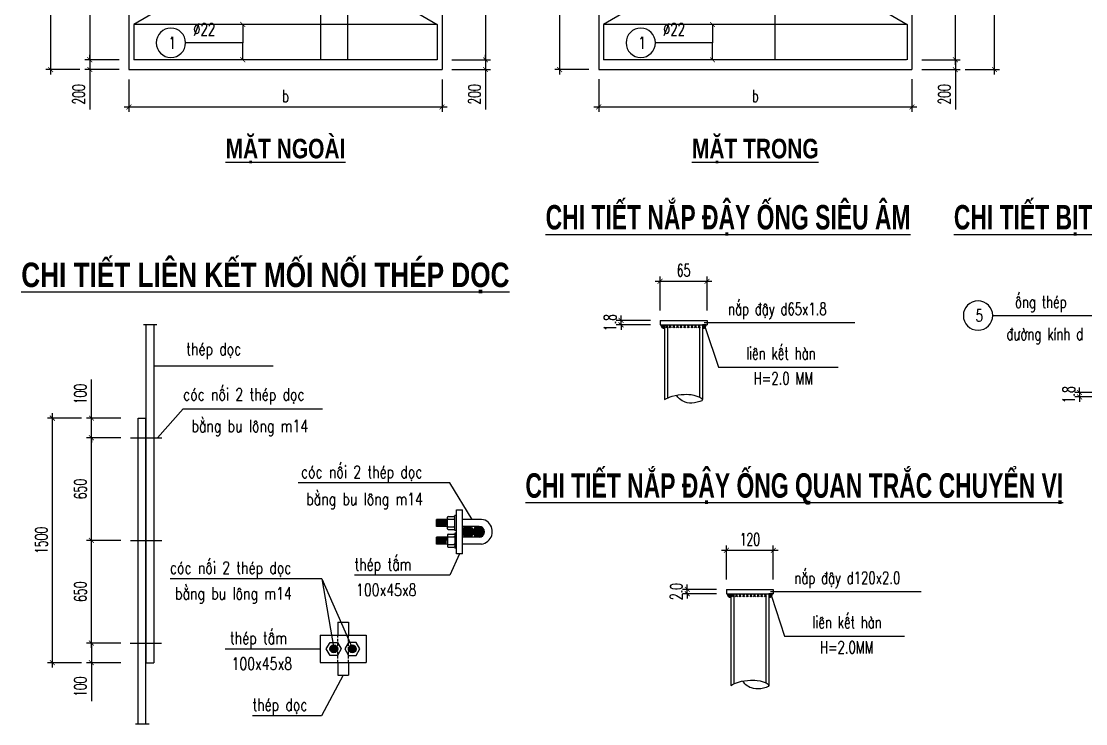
# Model space of a CAD drawing. Header units: millimetres. Extents: x -143570 to 58447, y -1448440 to -1202244.
# Drawn here: x -110771 to -89001, y -1438185 to -1423822 of the extents above; entities that cross this region are included whole.
import ezdxf
from ezdxf.enums import TextEntityAlignment as Align

# ---------------------------------------------------------------- set-up
doc = ezdxf.new("R2010")
doc.units = ezdxf.units.MM
doc.header["$LTSCALE"] = 30
doc.header["$PDMODE"] = 3
doc.linetypes.add('DASHED', pattern=[19.05, 12.7, -6.35])
doc.layers.get('0').update_dxf_attribs({"lineweight": 9})
doc.layers.get('Defpoints').update_dxf_attribs({"lineweight": 9})
for name, color, linetype in [('ccu11-Cotthep', 9, 'Continuous'), ('ccu11-Dim', 8, 'Continuous'), ('ccu11-Hatch', 8, 'Continuous'), ('ccu11-Manh', 8, 'Continuous'), ('ccu11-Text', 31, 'Continuous'), ('ccu11-Thay', 7, 'Continuous'), ('ccu11-Thep', 4, 'Continuous'), ('ccu11-Thepdai', 6, 'Continuous')]:
    doc.layers.add(name, color=color, linetype=linetype)
doc.layers.add('ccu11-Khuat', color=9, linetype='DASHED', lineweight=30)
doc.styles.add('ccu11-dim', font='vnsimli.shx', dxfattribs={"width": 0.65, "bigfont": 'bigfont.shx'})
doc.styles.add('ccu11-VnAvH-B', font='')
doc.styles.add('ccu11-vnsimli', font='vnsimli.shx', dxfattribs={"width": 0.8, "bigfont": 'vns.shx'})
doc.styles.add('ccu11-vnsimple', font='vnsimple.shx', dxfattribs={"bigfont": 'bigfont.shx'})
doc.styles.add('ccu11_simli', font='vnsimli.shx', dxfattribs={"width": 0.8})
doc.styles.get('ccu11-VnAvH-B').set_extended_font_data('.VnAvantH', bold=True)
doc.dimstyles.new('ccu11-100', dxfattribs={"dimscale": 100, "dimtxt": 2.5, "dimasz": 1, "dimexe": 1, "dimexo": 2, "dimgap": 1, "dimtad": 1, "dimdec": 0, "dimdsep": 46, "dimtxsty": 'ccu11-dim', "dimblk": 'ARCHTICK', "dimcen": -1, "dimdle": 1, "dimclrd": 256, "dimclre": 256, "dimclrt": 3, "dimadec": 0, "dimazin": 2, "dimtfac": 0.1, "dimtdec": 0, "dimtmove": 0, "dimatfit": 1, "dimldrblk": 'ARCHTICK', "dimfxl": 1, "dimtvp": 0.833333, "dimtolj": 1, "dimtzin": 12, "dimarcsym": 0})
doc.dimstyles.new('ccu11-100x16', dxfattribs={"dimscale": 100, "dimtxt": 2.5, "dimasz": 1, "dimexe": 1, "dimexo": 2, "dimgap": 1, "dimtad": 1, "dimdec": 0, "dimlfac": 0.0625, "dimdsep": 46, "dimtxsty": 'ccu11-dim', "dimblk": 'ARCHTICK', "dimcen": -1, "dimdle": 1, "dimclrd": 256, "dimclre": 256, "dimclrt": 31, "dimadec": 0, "dimazin": 2, "dimtfac": 0.1, "dimtdec": 0, "dimtmove": 0, "dimatfit": 1, "dimldrblk": 'ARCHTICK', "dimfxl": 1, "dimtvp": 0.833333, "dimtolj": 1, "dimtzin": 12, "dimarcsym": 0})
doc.dimstyles.new('ccu11-100x4', dxfattribs={"dimscale": 100, "dimtxt": 2.5, "dimasz": 1, "dimexe": 1, "dimexo": 2, "dimgap": 1, "dimtad": 1, "dimdec": 0, "dimlfac": 0.25, "dimdsep": 46, "dimtxsty": 'ccu11-dim', "dimblk": 'ARCHTICK', "dimcen": -1, "dimdle": 1, "dimclrd": 256, "dimclre": 256, "dimclrt": 3, "dimadec": 0, "dimazin": 2, "dimtfac": 0.1, "dimtdec": 0, "dimtmove": 0, "dimatfit": 1, "dimldrblk": 'ARCHTICK', "dimfxl": 1, "dimtvp": 0.833333, "dimtolj": 1, "dimtzin": 12, "dimarcsym": 0})

# ---------------------------------------------------------------- blocks, each defined once
blk = doc.blocks.new('_ARCHTICK')
at = {"color": 0, "linetype": 'ByBlock', "const_width": 0.15}
blk.add_lwpolyline([(-0.5, -0.5), (0.5, 0.5)], dxfattribs=at)
blk = doc.blocks.new('*D380')
at = {"layer": 'ccu11-Dim', "lineweight": -2, "ltscale": 3000, "transparency": 16777216}
for p, q in [((-108570, -1425009), (-108570, -1425675)), ((-102164, -1425009), (-102164, -1425675)), ((-102064, -1425575), (-108670, -1425575))]:
    blk.add_line(p, q, dxfattribs=at)
at = {"layer": 'Defpoints', "color": 0, "ltscale": 3000, "transparency": 16777216}
for p in [(-108570, -1424809), (-102164, -1424809), (-108570, -1425575)]:
    blk.add_point(p, dxfattribs=at)
at = {"layer": 'ccu11-Dim', "lineweight": -2, "ltscale": 3000, "transparency": 16777216, "xscale": 100, "yscale": 100, "zscale": 100, "rotation": 180}
blk.add_blockref('_ARCHTICK', (-108570, -1425575), dxfattribs=at)
at = {"layer": 'ccu11-Dim', "lineweight": -2, "ltscale": 3000, "transparency": 16777216, "xscale": 100, "yscale": 100, "zscale": 100}
blk.add_blockref('_ARCHTICK', (-102164, -1425575), dxfattribs=at)
at = {"layer": 'ccu11-Dim', "color": 3, "ltscale": 3000, "transparency": 16777216, "insert": (-105367, -1425350), "char_height": 250, "attachment_point": 5, "style": 'ccu11-dim'}
blk.add_mtext('\\A1;b', dxfattribs=at)
blk = doc.blocks.new('*D381')
at = {"layer": 'ccu11-Dim', "lineweight": -2, "ltscale": 3000, "transparency": 16777216}
for p, q in [((-98961, -1425005), (-98961, -1425673)), ((-92555, -1425007), (-92555, -1425673)), ((-99061, -1425573), (-92455, -1425573))]:
    blk.add_line(p, q, dxfattribs=at)
at = {"layer": 'Defpoints', "color": 0, "ltscale": 3000, "transparency": 16777216}
for p in [(-98961, -1424805), (-92555, -1424807), (-92555, -1425573)]:
    blk.add_point(p, dxfattribs=at)
at = {"layer": 'ccu11-Dim', "lineweight": -2, "ltscale": 3000, "transparency": 16777216, "xscale": 100, "yscale": 100, "zscale": 100, "rotation": 180}
blk.add_blockref('_ARCHTICK', (-98961, -1425573), dxfattribs=at)
at = {"layer": 'ccu11-Dim', "lineweight": -2, "ltscale": 3000, "transparency": 16777216, "xscale": 100, "yscale": 100, "zscale": 100}
blk.add_blockref('_ARCHTICK', (-92555, -1425573), dxfattribs=at)
at = {"layer": 'ccu11-Dim', "color": 3, "ltscale": 3000, "transparency": 16777216, "insert": (-95758, -1425348), "char_height": 250, "attachment_point": 5, "style": 'ccu11-dim'}
blk.add_mtext('\\A1;b', dxfattribs=at)
blk = doc.blocks.new('*D382')
at = {"layer": 'ccu11-Dim', "lineweight": -2, "ltscale": 3000, "transparency": 16777216}
for p, q in [((-91667, -1424609), (-91667, -1424509)), ((-92355, -1424609), (-91567, -1424609)), ((-92355, -1424809), (-91567, -1424809)), ((-91667, -1424609), (-91667, -1424809)), ((-91667, -1424809), (-91667, -1425626))]:
    blk.add_line(p, q, dxfattribs=at)
at = {"layer": 'Defpoints', "color": 0, "ltscale": 3000, "transparency": 16777216}
for p in [(-92555, -1424609), (-92555, -1424809), (-91667, -1424809)]:
    blk.add_point(p, dxfattribs=at)
at = {"layer": 'ccu11-Dim', "lineweight": -2, "ltscale": 3000, "transparency": 16777216, "xscale": 100, "yscale": 100, "zscale": 100}
for p, rotation in [((-91667, -1424609), 270), ((-91667, -1424809), 90)]:
    blk.add_blockref('_ARCHTICK', p, dxfattribs=dict(at, rotation=rotation))
at = {"layer": 'ccu11-Dim', "color": 3, "ltscale": 3000, "transparency": 16777216, "insert": (-91892, -1425318), "char_height": 250, "attachment_point": 5, "rotation": 90, "style": 'ccu11-dim'}
blk.add_mtext('\\A1;200', dxfattribs=at)
blk = doc.blocks.new('*D385')
at = {"layer": 'ccu11-Dim', "lineweight": -2, "transparency": 16777216}
for p, q in [((-91467, -1388809), (-90767, -1388809)), ((-90867, -1424908), (-90867, -1388709)), ((-91467, -1424808), (-90767, -1424808))]:
    blk.add_line(p, q, dxfattribs=at)
at = {"layer": 'Defpoints', "color": 0, "transparency": 16777216}
for p in [(-91667, -1388809), (-90867, -1388809), (-91667, -1424808)]:
    blk.add_point(p, dxfattribs=at)
at = {"layer": 'ccu11-Dim', "lineweight": -2, "transparency": 16777216, "xscale": 100, "yscale": 100, "zscale": 100}
for p, rotation in [((-90867, -1388809), 90), ((-90867, -1424808), 270)]:
    blk.add_blockref('_ARCHTICK', p, dxfattribs=dict(at, rotation=rotation))
at = {"layer": 'ccu11-Dim', "color": 3, "transparency": 16777216, "insert": (-91092, -1406809), "char_height": 250, "attachment_point": 5, "rotation": 90, "style": 'ccu11-dim'}
blk.add_mtext('\\A1;36000', dxfattribs=at)
blk = doc.blocks.new('*D334')
at = {"layer": 'ccu11-Dim', "lineweight": -2, "transparency": 16777216}
for p, q in [((-109570, -1388809), (-110270, -1388809)), ((-110170, -1388709), (-110170, -1424909)), ((-109570, -1424809), (-110270, -1424809))]:
    blk.add_line(p, q, dxfattribs=at)
at = {"layer": 'Defpoints', "color": 0, "transparency": 16777216}
for p in [(-109370, -1388809), (-110170, -1424809), (-109370, -1424809)]:
    blk.add_point(p, dxfattribs=at)
at = {"layer": 'ccu11-Dim', "lineweight": -2, "transparency": 16777216, "xscale": 100, "yscale": 100, "zscale": 100}
for p, rotation in [((-110170, -1388809), 90), ((-110170, -1424809), 270)]:
    blk.add_blockref('_ARCHTICK', p, dxfattribs=dict(at, rotation=rotation))
at = {"layer": 'ccu11-Dim', "color": 3, "transparency": 16777216, "insert": (-110395, -1406809), "char_height": 250, "attachment_point": 5, "rotation": 90, "style": 'ccu11-dim'}
blk.add_mtext('\\A1;36000', dxfattribs=at)
blk = doc.blocks.new('*D345')
at = {"layer": 'ccu11-Dim', "lineweight": -2, "transparency": 16777216}
for p, q in [((-109370, -1424608), (-109370, -1424508)), ((-108770, -1424608), (-109470, -1424608)), ((-108770, -1424809), (-109470, -1424809)), ((-109370, -1424608), (-109370, -1424809)), ((-109370, -1424809), (-109370, -1425626))]:
    blk.add_line(p, q, dxfattribs=at)
at = {"layer": 'Defpoints', "color": 0, "transparency": 16777216}
for p in [(-109370, -1424809), (-108570, -1424608), (-108570, -1424809)]:
    blk.add_point(p, dxfattribs=at)
at = {"layer": 'ccu11-Dim', "lineweight": -2, "transparency": 16777216, "xscale": 100, "yscale": 100, "zscale": 100}
for p, rotation in [((-109370, -1424608), 270), ((-109370, -1424809), 90)]:
    blk.add_blockref('_ARCHTICK', p, dxfattribs=dict(at, rotation=rotation))
at = {"layer": 'ccu11-Dim', "color": 3, "transparency": 16777216, "insert": (-109595, -1425318), "char_height": 250, "attachment_point": 5, "rotation": 90, "style": 'ccu11-dim'}
blk.add_mtext('\\A1;200', dxfattribs=at)
blk = doc.blocks.new('SHD')
at = {"layer": 'ccu11-Cotthep'}
blk.add_circle((300, 0), 300, dxfattribs=at)
at = {"layer": 'ccu11-Cotthep', "color": 31, "style": 'ccu11_simli', "width": 0.8}
blk.add_attdef('DK', text='', height=250, dxfattribs=at).set_placement((-101, 65), align=Align.BOTTOM_RIGHT)
blk.add_attdef('KH', text='', height=250, dxfattribs=at).set_placement((300, 0), align=Align.MIDDLE)
blk.add_attdef('KC', text='', height=250, dxfattribs=at).set_placement((-101, -142), align=Align.TOP_RIGHT)
blk = doc.blocks.new('*D347')
at = {"layer": 'ccu11-Dim', "lineweight": -2, "transparency": 16777216}
for p, q in [((-99161, -1418409), (-99861, -1418409)), ((-99761, -1418309), (-99761, -1424909)), ((-99161, -1424809), (-99861, -1424809))]:
    blk.add_line(p, q, dxfattribs=at)
at = {"layer": 'Defpoints', "color": 0, "transparency": 16777216}
for p in [(-98961, -1418409), (-99761, -1424809), (-98961, -1424809)]:
    blk.add_point(p, dxfattribs=at)
at = {"layer": 'ccu11-Dim', "lineweight": -2, "transparency": 16777216, "xscale": 100, "yscale": 100, "zscale": 100}
for p, rotation in [((-99761, -1418409), 90), ((-99761, -1424809), 270)]:
    blk.add_blockref('_ARCHTICK', p, dxfattribs=dict(at, rotation=rotation))
at = {"layer": 'ccu11-Dim', "color": 3, "transparency": 16777216, "insert": (-99986, -1421609), "char_height": 250, "attachment_point": 5, "rotation": 90, "style": 'ccu11-dim'}
blk.add_mtext('\\A1;6400', dxfattribs=at)
blk = doc.blocks.new('*D348')
at = {"layer": 'ccu11-Dim', "lineweight": -2, "transparency": 16777216}
for p, q in [((-109370, -1415009), (-109370, -1424708)), ((-108770, -1415109), (-109470, -1415109)), ((-108770, -1424608), (-109470, -1424608))]:
    blk.add_line(p, q, dxfattribs=at)
at = {"layer": 'Defpoints', "color": 0, "transparency": 16777216}
for p in [(-108570, -1415109), (-109370, -1424608), (-108570, -1424608)]:
    blk.add_point(p, dxfattribs=at)
at = {"layer": 'ccu11-Dim', "lineweight": -2, "transparency": 16777216, "xscale": 100, "yscale": 100, "zscale": 100}
for p, rotation in [((-109370, -1415109), 90), ((-109370, -1424608), 270)]:
    blk.add_blockref('_ARCHTICK', p, dxfattribs=dict(at, rotation=rotation))
at = {"layer": 'ccu11-Dim', "color": 3, "transparency": 16777216, "insert": (-109595, -1419859), "char_height": 250, "attachment_point": 5, "rotation": 90, "style": 'ccu11-dim'}
blk.add_mtext('\\A1;9500', dxfattribs=at)
blk = doc.blocks.new('*D349')
at = {"layer": 'ccu11-Dim', "lineweight": -2, "transparency": 16777216}
for p, q in [((-91667, -1424709), (-91667, -1420873)), ((-92355, -1420973), (-91567, -1420973)), ((-92355, -1424609), (-91567, -1424609))]:
    blk.add_line(p, q, dxfattribs=at)
at = {"layer": 'Defpoints', "color": 0, "transparency": 16777216}
for p in [(-92555, -1420973), (-91667, -1420973), (-92555, -1424609)]:
    blk.add_point(p, dxfattribs=at)
at = {"layer": 'ccu11-Dim', "lineweight": -2, "transparency": 16777216, "xscale": 100, "yscale": 100, "zscale": 100}
for p, rotation in [((-91667, -1420973), 90), ((-91667, -1424609), 270)]:
    blk.add_blockref('_ARCHTICK', p, dxfattribs=dict(at, rotation=rotation))
at = {"layer": 'ccu11-Dim', "color": 3, "transparency": 16777216, "insert": (-91892, -1422791), "char_height": 250, "attachment_point": 5, "rotation": 90, "style": 'ccu11-dim'}
blk.add_mtext('\\A1;3635', dxfattribs=at)
blk = doc.blocks.new('*D367')
at = {"layer": 'ccu11-Dim', "lineweight": -2, "transparency": 16777216}
for p, q in [((-101276, -1420869), (-101276, -1424708)), ((-101964, -1420969), (-101176, -1420969)), ((-101964, -1424608), (-101176, -1424608))]:
    blk.add_line(p, q, dxfattribs=at)
at = {"layer": 'Defpoints', "color": 0, "transparency": 16777216}
for p in [(-102164, -1420969), (-102164, -1424608), (-101276, -1424608)]:
    blk.add_point(p, dxfattribs=at)
at = {"layer": 'ccu11-Dim', "lineweight": -2, "transparency": 16777216, "xscale": 100, "yscale": 100, "zscale": 100}
for p, rotation in [((-101276, -1420969), 90), ((-101276, -1424608), 270)]:
    blk.add_blockref('_ARCHTICK', p, dxfattribs=dict(at, rotation=rotation))
at = {"layer": 'ccu11-Dim', "color": 3, "transparency": 16777216, "insert": (-101501, -1422789), "char_height": 250, "attachment_point": 5, "rotation": 90, "style": 'ccu11-dim'}
blk.add_mtext('\\A1;3640', dxfattribs=at)
blk = doc.blocks.new('*D368')
at = {"layer": 'ccu11-Dim', "lineweight": -2, "transparency": 16777216}
for p, q in [((-101276, -1424608), (-101276, -1424508)), ((-101964, -1424608), (-101176, -1424608)), ((-101964, -1424809), (-101176, -1424809)), ((-101276, -1424608), (-101276, -1424809)), ((-101276, -1424809), (-101276, -1425626))]:
    blk.add_line(p, q, dxfattribs=at)
at = {"layer": 'Defpoints', "color": 0, "transparency": 16777216}
for p in [(-102164, -1424608), (-102164, -1424809), (-101276, -1424809)]:
    blk.add_point(p, dxfattribs=at)
at = {"layer": 'ccu11-Dim', "lineweight": -2, "transparency": 16777216, "xscale": 100, "yscale": 100, "zscale": 100}
for p, rotation in [((-101276, -1424608), 270), ((-101276, -1424809), 90)]:
    blk.add_blockref('_ARCHTICK', p, dxfattribs=dict(at, rotation=rotation))
at = {"layer": 'ccu11-Dim', "color": 3, "transparency": 16777216, "insert": (-101501, -1425318), "char_height": 250, "attachment_point": 5, "rotation": 90, "style": 'ccu11-dim'}
blk.add_mtext('\\A1;200', dxfattribs=at)
blk = doc.blocks.new('*D931')
at = {"layer": 'ccu11-Dim', "lineweight": -2, "transparency": 16777216}
for p, q in [((-97805, -1429139), (-96645, -1429139)), ((-97705, -1429739), (-97705, -1429039)), ((-96745, -1429739), (-96745, -1429039))]:
    blk.add_line(p, q, dxfattribs=at)
at = {"layer": 'Defpoints', "color": 0, "transparency": 16777216}
for p in [(-96745, -1429139), (-97705, -1429939), (-96745, -1429939)]:
    blk.add_point(p, dxfattribs=at)
at = {"layer": 'ccu11-Dim', "lineweight": -2, "transparency": 16777216, "xscale": 100, "yscale": 100, "zscale": 100, "rotation": 180}
blk.add_blockref('_ARCHTICK', (-97705, -1429139), dxfattribs=at)
at = {"layer": 'ccu11-Dim', "lineweight": -2, "transparency": 16777216, "xscale": 100, "yscale": 100, "zscale": 100}
blk.add_blockref('_ARCHTICK', (-96745, -1429139), dxfattribs=at)
at = {"layer": 'ccu11-Dim', "color": 31, "transparency": 16777216, "insert": (-97225, -1428914), "char_height": 250, "attachment_point": 5, "style": 'ccu11-dim'}
blk.add_mtext('\\A1;65', dxfattribs=at)
blk = doc.blocks.new('*D932')
at = {"layer": 'ccu11-Dim', "lineweight": -2, "transparency": 16777216}
for p, q in [((-97905, -1429939), (-98605, -1429939)), ((-97905, -1430029), (-98605, -1430029)), ((-98505, -1429939), (-98505, -1429839)), ((-98505, -1430029), (-98505, -1429939)), ((-98505, -1430029), (-98505, -1430129))]:
    blk.add_line(p, q, dxfattribs=at)
at = {"layer": 'Defpoints', "color": 0, "transparency": 16777216}
for p in [(-98505, -1429939), (-97705, -1429939), (-97705, -1430029)]:
    blk.add_point(p, dxfattribs=at)
at = {"layer": 'ccu11-Dim', "lineweight": -2, "transparency": 16777216, "xscale": 100, "yscale": 100, "zscale": 100}
for p, rotation in [((-98505, -1429939), 270), ((-98505, -1430029), 90)]:
    blk.add_blockref('_ARCHTICK', p, dxfattribs=dict(at, rotation=rotation))
at = {"layer": 'ccu11-Dim', "color": 31, "transparency": 16777216, "insert": (-98730, -1429984), "char_height": 250, "attachment_point": 5, "rotation": 90, "style": 'ccu11-dim'}
blk.add_mtext('\\A1;1.8', dxfattribs=at)
blk = doc.blocks.new('*D934')
at = {"layer": 'ccu11-Dim', "lineweight": -2, "transparency": 16777216}
for p, q in [((-89127, -1431413), (-89127, -1431313)), ((-88527, -1431413), (-89227, -1431413)), ((-88527, -1431503), (-89227, -1431503)), ((-89127, -1431413), (-89127, -1431503)), ((-89127, -1431503), (-89127, -1431603))]:
    blk.add_line(p, q, dxfattribs=at)
at = {"layer": 'Defpoints', "color": 0, "transparency": 16777216}
for p in [(-89127, -1431503), (-88327, -1431413), (-88327, -1431503)]:
    blk.add_point(p, dxfattribs=at)
at = {"layer": 'ccu11-Dim', "lineweight": -2, "transparency": 16777216, "xscale": 100, "yscale": 100, "zscale": 100}
for p, rotation in [((-89127, -1431413), 270), ((-89127, -1431503), 90)]:
    blk.add_blockref('_ARCHTICK', p, dxfattribs=dict(at, rotation=rotation))
at = {"layer": 'ccu11-Dim', "color": 31, "transparency": 16777216, "insert": (-89352, -1431458), "char_height": 250, "attachment_point": 5, "rotation": 90, "style": 'ccu11-dim'}
blk.add_mtext('\\A1;1.8', dxfattribs=at)
blk = doc.blocks.new('*D956')
at = {"layer": 'ccu11-Dim', "lineweight": -2, "transparency": 16777216}
for p, q in [((-109536, -1431937), (-110236, -1431937)), ((-110136, -1431837), (-110136, -1437037)), ((-109536, -1436937), (-110236, -1436937))]:
    blk.add_line(p, q, dxfattribs=at)
at = {"layer": 'Defpoints', "color": 0, "transparency": 16777216}
for p in [(-109336, -1431937), (-110136, -1436937), (-109336, -1436937)]:
    blk.add_point(p, dxfattribs=at)
at = {"layer": 'ccu11-Dim', "lineweight": -2, "transparency": 16777216, "xscale": 100, "yscale": 100, "zscale": 100}
for p, rotation in [((-110136, -1431937), 90), ((-110136, -1436937), 270)]:
    blk.add_blockref('_ARCHTICK', p, dxfattribs=dict(at, rotation=rotation))
at = {"layer": 'ccu11-Dim', "color": 3, "transparency": 16777216, "insert": (-110361, -1434437), "char_height": 250, "attachment_point": 5, "rotation": 90, "style": 'ccu11-dim'}
blk.add_mtext('\\A1;1500', dxfattribs=at)
blk = doc.blocks.new('*D957')
at = {"layer": 'ccu11-Dim', "lineweight": -2, "transparency": 16777216}
for p, q in [((-108736, -1436537), (-109436, -1436537)), ((-109336, -1436537), (-109336, -1436437)), ((-109336, -1436537), (-109336, -1436937)), ((-108736, -1436937), (-109436, -1436937)), ((-109336, -1436937), (-109336, -1437724))]:
    blk.add_line(p, q, dxfattribs=at)
at = {"layer": 'Defpoints', "color": 0, "transparency": 16777216}
for p in [(-108536, -1436537), (-109336, -1436937), (-108536, -1436937)]:
    blk.add_point(p, dxfattribs=at)
at = {"layer": 'ccu11-Dim', "lineweight": -2, "transparency": 16777216, "xscale": 100, "yscale": 100, "zscale": 100}
for p, rotation in [((-109336, -1436537), 270), ((-109336, -1436937), 90)]:
    blk.add_blockref('_ARCHTICK', p, dxfattribs=dict(at, rotation=rotation))
at = {"layer": 'ccu11-Dim', "color": 3, "transparency": 16777216, "insert": (-109561, -1437431), "char_height": 250, "attachment_point": 5, "rotation": 90, "style": 'ccu11-dim'}
blk.add_mtext('\\A1;100', dxfattribs=at)
blk = doc.blocks.new('*D958')
at = {"layer": 'ccu11-Dim', "lineweight": -2, "transparency": 16777216}
for p, q in [((-109336, -1431937), (-109336, -1431150)), ((-108736, -1431937), (-109436, -1431937)), ((-109336, -1432337), (-109336, -1431937)), ((-108736, -1432337), (-109436, -1432337)), ((-109336, -1432337), (-109336, -1432437))]:
    blk.add_line(p, q, dxfattribs=at)
at = {"layer": 'Defpoints', "color": 0, "transparency": 16777216}
for p in [(-109336, -1431937), (-108536, -1431937), (-108536, -1432337)]:
    blk.add_point(p, dxfattribs=at)
at = {"layer": 'ccu11-Dim', "lineweight": -2, "transparency": 16777216, "xscale": 100, "yscale": 100, "zscale": 100}
for p, rotation in [((-109336, -1431937), 270), ((-109336, -1432337), 90)]:
    blk.add_blockref('_ARCHTICK', p, dxfattribs=dict(at, rotation=rotation))
at = {"layer": 'ccu11-Dim', "color": 3, "transparency": 16777216, "insert": (-109561, -1431444), "char_height": 250, "attachment_point": 5, "rotation": 90, "style": 'ccu11-dim'}
blk.add_mtext('\\A1;100', dxfattribs=at)
blk = doc.blocks.new('*D959')
at = {"layer": 'ccu11-Dim', "lineweight": -2, "transparency": 16777216}
for p, q in [((-108736, -1432337), (-109436, -1432337)), ((-109336, -1434537), (-109336, -1432237)), ((-108736, -1434437), (-109436, -1434437))]:
    blk.add_line(p, q, dxfattribs=at)
at = {"layer": 'Defpoints', "color": 0, "transparency": 16777216}
for p in [(-109336, -1432337), (-108536, -1432337), (-108536, -1434437)]:
    blk.add_point(p, dxfattribs=at)
at = {"layer": 'ccu11-Dim', "lineweight": -2, "transparency": 16777216, "xscale": 100, "yscale": 100, "zscale": 100}
for p, rotation in [((-109336, -1432337), 90), ((-109336, -1434437), 270)]:
    blk.add_blockref('_ARCHTICK', p, dxfattribs=dict(at, rotation=rotation))
at = {"layer": 'ccu11-Dim', "color": 3, "transparency": 16777216, "insert": (-109561, -1433387), "char_height": 250, "attachment_point": 5, "rotation": 90, "style": 'ccu11-dim'}
blk.add_mtext('\\A1;650', dxfattribs=at)
blk = doc.blocks.new('*D960')
at = {"layer": 'ccu11-Dim', "lineweight": -2, "transparency": 16777216}
for p, q in [((-109336, -1436637), (-109336, -1434337)), ((-108736, -1434437), (-109436, -1434437)), ((-108736, -1436537), (-109436, -1436537))]:
    blk.add_line(p, q, dxfattribs=at)
at = {"layer": 'Defpoints', "color": 0, "transparency": 16777216}
for p in [(-109336, -1434437), (-108536, -1434437), (-108536, -1436537)]:
    blk.add_point(p, dxfattribs=at)
at = {"layer": 'ccu11-Dim', "lineweight": -2, "transparency": 16777216, "xscale": 100, "yscale": 100, "zscale": 100}
for p, rotation in [((-109336, -1434437), 90), ((-109336, -1436537), 270)]:
    blk.add_blockref('_ARCHTICK', p, dxfattribs=dict(at, rotation=rotation))
at = {"layer": 'ccu11-Dim', "color": 3, "transparency": 16777216, "insert": (-109561, -1435487), "char_height": 250, "attachment_point": 5, "rotation": 90, "style": 'ccu11-dim'}
blk.add_mtext('\\A1;650', dxfattribs=at)
blk = doc.blocks.new('coc noi 1')
at = {"layer": 'ccu11-Hatch'}
h = blk.add_hatch(dxfattribs=at)
h.set_pattern_fill('ANSI31', color=256, scale=100, style=0)
h.set_pattern_definition([(45, (-151629.909, 23531.257), (-8.8388348, 8.8388348), [])])
h.paths.add_polyline_path([(340, 0, 1), (120, 0, 1)])
h = blk.add_hatch(dxfattribs=at)
h.set_pattern_fill('ANSI31', color=256, scale=100, style=0)
h.set_pattern_definition([(45, (-151409.909, 23531.257), (-8.8388348, 8.8388348), [])])
h.paths.add_polyline_path([(560, 0, 1), (340, 0, 1)])
at = {"layer": 'ccu11-Dim'}
for p, q in [((-409, 110), (-389, 250)), ((-399, 110), (-379, 250)), ((-379, 110), (-359, 250)), ((-369, 110), (-349, 250)), ((-349, 110), (-329, 250)), ((-339, 110), (-319, 250)), ((-319, 110), (-299, 250)), ((-309, 110), (-289, 250)), ((-289, 110), (-269, 250)), ((-279, 110), (-259, 250)), ((-259, 110), (-239, 250)), ((-249, 110), (-229, 250)), ((-229, 110), (-209, 250)), ((-219, 110), (-199, 250)), ((-175, 257), (-55, 257)), ((-175, 103), (-55, 103)), ((-409, -250), (-389, -110)), ((-399, -250), (-379, -110)), ((-379, -250), (-359, -110)), ((-369, -250), (-349, -110)), ((-349, -250), (-329, -110)), ((-339, -250), (-319, -110)), ((-319, -250), (-299, -110)), ((-309, -250), (-289, -110)), ((-289, -250), (-269, -110)), ((-279, -250), (-259, -110)), ((-259, -250), (-239, -110)), ((-249, -250), (-229, -110)), ((-229, -250), (-209, -110)), ((-219, -250), (-199, -110)), ((-175, -103), (-55, -103)), ((-175, -257), (-55, -257))]:
    blk.add_line(p, q, dxfattribs=at)
for centre, start, end in [((-175, 272), 180, 270), ((-175, 242), 90, 180), ((-55, 272), 270, 0), ((-55, 242), 0, 90), ((-175, 118), 180, 270), ((-175, 88), 90, 180), ((-55, 118), 270, 0), ((-55, 88), 0, 90), ((-175, -88), 180, 270), ((-175, -118), 90, 180), ((-55, -88), 270, 0), ((-55, -118), 0, 90), ((-175, -242), 180, 270), ((-175, -272), 90, 180), ((-55, -242), 270, 0), ((-55, -272), 0, 90)]:
    blk.add_arc(centre, 15, start, end, dxfattribs=at)
at = {"layer": 'ccu11-Thay'}
for p, q in [((0, -450), (0, 450)), ((0, 450), (120, 450)), ((120, -450), (120, 450)), ((-190, 250), (-409, 250)), ((-409, 110), (-409, 250)), ((-190, 62), (-190, 298)), ((-175, 313), (-55, 313)), ((-40, 27), (-40, 333)), ((0, 333), (-40, 333)), ((509, 250), (120, 250)), ((-190, 110), (-409, 110)), ((-175, 47), (-55, 47)), ((0, 27), (-40, 27)), ((460, 110), (120, 110)), ((147, 86), (144, 83)), ((149, 74), (144, 79)), ((156, 81), (151, 86)), ((304, 81), (309, 86)), ((311, 74), (316, 79)), ((316, 83), (313, 86)), ((367, 86), (364, 83)), ((369, 74), (364, 79)), ((376, 81), (371, 86)), ((524, 81), (529, 86)), ((531, 74), (536, 79)), ((536, 83), (533, 86)), ((-409, -250), (-409, -110)), ((-190, -110), (-409, -110)), ((-190, -62), (-190, -298)), ((-175, -47), (-55, -47)), ((-40, -27), (-40, -333)), ((0, -27), (-40, -27)), ((460, -110), (120, -110)), ((149, -74), (144, -79)), ((144, -83), (147, -86)), ((156, -81), (151, -86)), ((304, -81), (309, -86)), ((311, -74), (316, -79)), ((313, -86), (316, -83)), ((369, -74), (364, -79)), ((364, -83), (367, -86)), ((376, -81), (371, -86)), ((524, -81), (529, -86)), ((531, -74), (536, -79)), ((533, -86), (536, -83)), ((-190, -250), (-409, -250)), ((-175, -313), (-55, -313)), ((0, -333), (-40, -333)), ((509, -250), (120, -250)), ((120, -450), (0, -450))]:
    blk.add_line(p, q, dxfattribs=at)
for centre in [(230, 0), (450, 0)]:
    blk.add_circle(centre, 110, dxfattribs=at)
for centre, radius, start, end in [((-175, 298), 15, 90, 180), ((-55, 298), 15, 0, 90), ((509, 50), 200, 45.5847, 90), ((-175, 62), 15, 180, 270), ((-55, 62), 15, 270, 0), ((146, 81), 3, 135, 225), ((149, 84), 3, 45, 135), ((311, 84), 3, 45, 135), ((314, 81), 3, 315, 45), ((366, 81), 3, 135, 225), ((369, 84), 3, 45, 135), ((460, 0), 110, 270, 90), ((472, 5), 258, 278.1898, 46.7305), ((531, 84), 3, 45, 135), ((534, 81), 3, 315, 45), ((-175, -62), 15, 90, 180), ((-55, -62), 15, 0, 90), ((146, -81), 3, 135, 225), ((149, -84), 3, 225, 315), ((311, -84), 3, 225, 315), ((314, -81), 3, 315, 45), ((366, -81), 3, 135, 225), ((369, -84), 3, 225, 315), ((531, -84), 3, 225, 315), ((534, -81), 3, 315, 45), ((-175, -298), 15, 180, 270), ((-55, -298), 15, 270, 0)]:
    blk.add_arc(centre, radius, start, end, dxfattribs=at)
blk = doc.blocks.new('coc noi 2')
at = {"layer": 'ccu11-Hatch'}
h = blk.add_hatch(dxfattribs=at)
h.set_pattern_fill('ANSI31', color=256, scale=100, style=0)
h.set_pattern_definition([(45, (-152649.407, 24822.856), (-8.8388348, 8.8388348), [])])
h.paths.add_polyline_path([(-590, -280, 1), (-730, -280, 1)])
h.paths.add_polyline_path([(-210, -280, 1), (-350, -280, 1)])
at = {"layer": 'ccu11-Khuat', "ltscale": 0.15}
for p, q in [((-580, -560), (-580, 0)), ((-360, -560), (-360, 0))]:
    blk.add_line(p, q, dxfattribs=at)
at = {"layer": 'ccu11-Thay'}
for p, q in [((-580, 266), (-580, 0)), ((-580, 266), (-360, 266)), ((-360, 266), (-360, 0)), ((-940, 0), (0, 0)), ((-940, 0), (-940, -560)), ((0, 0), (0, -560)), ((-940, -560), (0, -560)), ((-580, -560), (-580, -819)), ((-360, -560), (-360, -819)), ((-580, -819), (-360, -819))]:
    blk.add_line(p, q, dxfattribs=at)
for points in [[(-737, -147), (-583, -147), (-507, -280), (-583, -413), (-737, -413), (-813, -280)], [(-203, -147), (-357, -147), (-433, -280), (-357, -413), (-203, -413), (-127, -280)]]:
    blk.add_lwpolyline(points, close=True, dxfattribs=at)
for centre, radius in [((-660, -280), 80), ((-660, -280), 70), ((-280, -280), 80), ((-280, -280), 70)]:
    blk.add_circle(centre, radius, dxfattribs=at)
blk = doc.blocks.new('*D981')
at = {"layer": 'ccu11-Dim', "lineweight": -2, "transparency": 16777216}
for p, q in [((-96350, -1435238), (-96350, -1434538)), ((-95390, -1435238), (-95390, -1434538)), ((-96450, -1434638), (-95290, -1434638))]:
    blk.add_line(p, q, dxfattribs=at)
at = {"layer": 'Defpoints', "color": 0, "transparency": 16777216}
for p in [(-95390, -1434638), (-96350, -1435438), (-95390, -1435438)]:
    blk.add_point(p, dxfattribs=at)
at = {"layer": 'ccu11-Dim', "lineweight": -2, "transparency": 16777216, "xscale": 100, "yscale": 100, "zscale": 100, "rotation": 180}
blk.add_blockref('_ARCHTICK', (-96350, -1434638), dxfattribs=at)
at = {"layer": 'ccu11-Dim', "lineweight": -2, "transparency": 16777216, "xscale": 100, "yscale": 100, "zscale": 100}
blk.add_blockref('_ARCHTICK', (-95390, -1434638), dxfattribs=at)
at = {"layer": 'ccu11-Dim', "color": 31, "transparency": 16777216, "insert": (-95870, -1434413), "char_height": 250, "attachment_point": 5, "style": 'ccu11-dim'}
blk.add_mtext('\\A1;120', dxfattribs=at)
blk = doc.blocks.new('*D982')
at = {"layer": 'ccu11-Dim', "lineweight": -2, "transparency": 16777216}
for p, q in [((-96550, -1435438), (-97250, -1435438)), ((-97150, -1435438), (-97150, -1435338)), ((-97150, -1435528), (-97150, -1435438)), ((-96550, -1435528), (-97250, -1435528)), ((-97150, -1435528), (-97150, -1435628))]:
    blk.add_line(p, q, dxfattribs=at)
at = {"layer": 'Defpoints', "color": 0, "transparency": 16777216}
for p in [(-97150, -1435438), (-96350, -1435438), (-96350, -1435528)]:
    blk.add_point(p, dxfattribs=at)
at = {"layer": 'ccu11-Dim', "lineweight": -2, "transparency": 16777216, "xscale": 100, "yscale": 100, "zscale": 100}
for p, rotation in [((-97150, -1435438), 270), ((-97150, -1435528), 90)]:
    blk.add_blockref('_ARCHTICK', p, dxfattribs=dict(at, rotation=rotation))
at = {"layer": 'ccu11-Dim', "color": 31, "transparency": 16777216, "insert": (-97375, -1435483), "char_height": 250, "attachment_point": 5, "rotation": 90, "style": 'ccu11-dim'}
blk.add_mtext('\\A1;2.0', dxfattribs=at)

msp = doc.modelspace()

# ---------------------------------------------------------------- hatches: boundary and pattern name
at = {"layer": 'ccu11-Thep', "linetype": 'ByBlock'}
for points in [[(-97615.35, -1430102.34), (-97615.35, -1430028.69), (-97689, -1430028.69, 0.41421356)], [(-96835.35, -1430102.34), (-96835.35, -1430028.69), (-96761.7, -1430028.69, -0.41421356)], [(-96260.4, -1435601.28), (-96260.4, -1435527.63), (-96334.05, -1435527.63, 0.41421356)], [(-95480.4, -1435601.28), (-95480.4, -1435527.63), (-95406.75, -1435527.63, -0.41421356)]]:
    msp.add_hatch(color=256, dxfattribs=at).paths.add_polyline_path(points)

# ---------------------------------------------------------------- linework, layer by layer
at = {"layer": 'ccu11-Dim'}
for q in [(-103998.93, -1436648.49), (-104378.93, -1436648.49)]:
    msp.add_line((-104624.14, -1435222.86), q, dxfattribs=at)
at = {"layer": 'ccu11-Dim', "linetype": 'Continuous', "extrusion": (0, 0, -1)}
msp.add_lwpolyline([(107985.5, -1432337.22), (107457.67, -1431743.67), (104610.39, -1431743.67)], dxfattribs=at)
at = {"layer": 'ccu11-Khuat', "ltscale": 5}
for p, q in [((-97552.85, -1430028.69), (-97552.85, -1431532.73)), ((-96897.85, -1430028.69), (-96897.85, -1431511.17)), ((-96197.9, -1435527.63), (-96197.9, -1437378.02)), ((-95542.9, -1435527.63), (-95542.9, -1437356.47))]:
    msp.add_line(p, q, dxfattribs=at)
at = {"layer": 'ccu11-Manh'}
for p, q in [((-97590.8, -1430093.47), (-97547.57, -1430028.69)), ((-97547.57, -1430093.47), (-97590.8, -1430028.69)), ((-97516.88, -1430093.47), (-97473.65, -1430028.69)), ((-97473.65, -1430093.47), (-97516.88, -1430028.69)), ((-97442.96, -1430093.47), (-97399.73, -1430028.69)), ((-97399.73, -1430093.47), (-97442.96, -1430028.69)), ((-97369.04, -1430093.47), (-97325.81, -1430028.69)), ((-97325.81, -1430093.47), (-97369.04, -1430028.69)), ((-97295.11, -1430093.47), (-97251.89, -1430028.69)), ((-97251.89, -1430093.47), (-97295.11, -1430028.69)), ((-97221.19, -1430093.47), (-97177.97, -1430028.69)), ((-97177.97, -1430093.47), (-97221.19, -1430028.69)), ((-97147.27, -1430093.47), (-97104.05, -1430028.69)), ((-97104.05, -1430093.47), (-97147.27, -1430028.69)), ((-97073.35, -1430093.47), (-97030.12, -1430028.69)), ((-97030.12, -1430093.47), (-97073.35, -1430028.69)), ((-96999.43, -1430093.47), (-96956.2, -1430028.69)), ((-96956.2, -1430093.47), (-96999.43, -1430028.69)), ((-96925.51, -1430093.47), (-96882.28, -1430028.69)), ((-96882.28, -1430093.47), (-96925.51, -1430028.69)), ((-105618.27, -1430877.4), (-108061.23, -1430877.4)), ((-96235.85, -1435592.4), (-96192.62, -1435527.63)), ((-96192.62, -1435592.4), (-96235.85, -1435527.63)), ((-96161.92, -1435592.4), (-96118.7, -1435527.63)), ((-96118.7, -1435592.4), (-96161.92, -1435527.63)), ((-96088, -1435592.4), (-96044.78, -1435527.63)), ((-96044.78, -1435592.4), (-96088, -1435527.63)), ((-96014.08, -1435592.4), (-95970.86, -1435527.63)), ((-95970.86, -1435592.4), (-96014.08, -1435527.63)), ((-95940.16, -1435592.4), (-95896.93, -1435527.63)), ((-95896.93, -1435592.4), (-95940.16, -1435527.63)), ((-95866.24, -1435592.4), (-95823.01, -1435527.63)), ((-95823.01, -1435592.4), (-95866.24, -1435527.63)), ((-95792.32, -1435592.4), (-95749.09, -1435527.63)), ((-95749.09, -1435592.4), (-95792.32, -1435527.63)), ((-95718.4, -1435592.4), (-95675.17, -1435527.63)), ((-95675.17, -1435592.4), (-95718.4, -1435527.63)), ((-95644.47, -1435592.4), (-95601.25, -1435527.63)), ((-95601.25, -1435592.4), (-95644.47, -1435527.63)), ((-95570.55, -1435592.4), (-95527.33, -1435527.63)), ((-95527.33, -1435592.4), (-95570.55, -1435527.63))]:
    msp.add_line(p, q, dxfattribs=at)
for points in [[(-93722.97, -1429989.7), (-96804.23, -1429989.7)], [(-90903.73, -1429838.86), (-88236.81, -1429838.86)], [(-96783.27, -1430080.77), (-96513.75, -1430897.38), (-94061.47, -1430897.38)], [(-101552.44, -1434011.4), (-102007.24, -1433262.44), (-105109.76, -1433262.44)], [(-101806.93, -1434711.4), (-102007.24, -1435150.23), (-103953.76, -1435150.23)], [(-104624.14, -1435222.86), (-104624.14, -1435222.86), (-107726.66, -1435222.86)], [(-92368.02, -1435488.64), (-95449.27, -1435488.64)], [(-95428.32, -1435579.71), (-95158.79, -1436396.32), (-92706.52, -1436396.32)], [(-104658.93, -1436658.57), (-105186.33, -1436658.57), (-106598.49, -1436658.57)], [(-104188.93, -1437194.59), (-104628.21, -1438022.55), (-106040.37, -1438022.55)]]:
    msp.add_lwpolyline(points, dxfattribs=at)
for points in [[(-97615.35, -1431557.56), (-97457.34, -1431488.15), (-97212.9, -1431450.59), (-97017.13, -1431466.54), (-96835.35, -1431558.5), (-97001.74, -1431623.71), (-97193.46, -1431609.42), (-97307.91, -1431543.69), (-97372.74, -1431467.35)], [(-96260.4, -1437402.86), (-96102.38, -1437333.45), (-95857.94, -1437295.88), (-95662.17, -1437311.83), (-95480.4, -1437403.79), (-95646.79, -1437469.01), (-95838.5, -1437454.72), (-95952.96, -1437388.98), (-96017.78, -1437312.65)]]:
    msp.add_spline(points, degree=3, dxfattribs=at)
at = {"layer": 'ccu11-Thay'}
for p, q in [((-108570.28, -1388808.59), (-108570.28, -1424808.63)), ((-102164.08, -1388808.59), (-102164.08, -1424808.63)), ((-98961.46, -1388808.59), (-98961.46, -1424808.63)), ((-92555.26, -1388808.59), (-92555.26, -1424808.63)), ((-108570.28, -1424808.63), (-102164.08, -1424808.63)), ((-98961.46, -1424808.63), (-92555.26, -1424808.63))]:
    msp.add_line(p, q, dxfattribs=at)
at = {"layer": 'ccu11-Thep'}
for p, q in [((-108272.23, -1430020.35), (-107996.23, -1430020.35)), ((-108381.23, -1431937.22), (-108221.23, -1431937.22)), ((-108536.33, -1432337.22), (-107896.33, -1432337.22)), ((-108536.33, -1434437.22), (-107896.33, -1434437.22)), ((-108541.23, -1436537.22), (-107901.23, -1436537.22)), ((-108221.23, -1436937.22), (-108061.23, -1436937.22)), ((-108432.23, -1438185.18), (-108156.23, -1438185.18))]:
    msp.add_line(p, q, dxfattribs=at)
at = {"layer": 'ccu11-Thep', "linetype": 'ByBlock'}
for p, q in [((-96761.7, -1430028.69), (-96835.35, -1430028.69)), ((-96835.35, -1430028.69), (-96761.7, -1430028.69)), ((-95406.75, -1435527.63), (-95480.4, -1435527.63)), ((-95480.4, -1435527.63), (-95406.75, -1435527.63))]:
    msp.add_line(p, q, dxfattribs=at)
at = {"layer": 'ccu11-Thep'}
for points in [[(-104652.46, -1419468.84), (-104652.46, -1424608.46)], [(-104097.46, -1419468.84), (-104097.46, -1424608.46)], [(-95356.26, -1419473.37), (-95356.26, -1424607.46)], [(-108221.23, -1430020.35), (-108221.23, -1431186.95), (-108221.23, -1432314.78), (-108221.23, -1436937.22)], [(-108061.23, -1430020.35), (-108061.23, -1431209.39), (-108061.23, -1432337.22), (-108061.23, -1436937.22)], [(-108381.23, -1438185.18), (-108381.23, -1436977.13), (-108381.23, -1436159.65), (-108381.23, -1431937.22)], [(-108221.23, -1438185.18), (-108221.23, -1436954.69), (-108221.23, -1436137.22), (-108221.23, -1431937.22)]]:
    msp.add_lwpolyline(points, dxfattribs=at)
at = {"layer": 'ccu11-Thep', "linetype": 'ByBlock'}
for centre, start, end in [((-97615.35, -1430028.69), 180, 269.999997), ((-96835.35, -1430028.69), 269.999997, 0), ((-96260.4, -1435527.63), 180, 269.999997), ((-95480.4, -1435527.63), 269.999997, 0)]:
    msp.add_arc(centre, 73.65, start, end, dxfattribs=at)
at = {"layer": 'ccu11-Thepdai', "ltscale": 25}
for p, q in [((-102264.08, -1423887.07), (-108470.28, -1423887.07)), ((-92655.26, -1423887.07), (-98861.46, -1423887.07)), ((-102264.08, -1424608.46), (-108470.28, -1424608.46)), ((-92668.05, -1424607.46), (-98861.46, -1424607.46))]:
    msp.add_line(p, q, dxfattribs=at)
at = {"layer": 'ccu11-Thepdai', "linetype": 'Continuous'}
for p, q in [((-97705.35, -1429938.69), (-96745.35, -1429938.69)), ((-97705.35, -1429938.69), (-97705.35, -1430028.69)), ((-97705.35, -1430028.69), (-96745.35, -1430028.69)), ((-97615.35, -1430028.69), (-97615.35, -1431557.56)), ((-96835.35, -1430028.69), (-96835.35, -1431558.5)), ((-96745.35, -1429938.69), (-96745.35, -1430028.69)), ((-96350.4, -1435437.63), (-95390.4, -1435437.63)), ((-96350.4, -1435437.63), (-96350.4, -1435527.63)), ((-95390.4, -1435437.63), (-95390.4, -1435527.63)), ((-96350.4, -1435527.63), (-95390.4, -1435527.63)), ((-96260.4, -1435527.63), (-96260.4, -1437402.86)), ((-95480.4, -1435527.63), (-95480.4, -1437403.79))]:
    msp.add_line(p, q, dxfattribs=at)
at = {"layer": 'ccu11-Thepdai', "ltscale": 25}
for points in [[(-108470.28, -1419556.14), (-108470.28, -1420277.53), (-102264.08, -1423887.07), (-102264.08, -1424608.46)], [(-102264.08, -1419556.14), (-102264.08, -1420277.53), (-108470.28, -1423887.07), (-108470.28, -1424608.46)], [(-98861.46, -1419556.14), (-98861.46, -1420276.53), (-92655.26, -1423887.07), (-92655.26, -1424608.46)], [(-92668.05, -1419556.14), (-92668.05, -1420276.53), (-98861.46, -1423887.07), (-98861.46, -1424608.46)]]:
    msp.add_lwpolyline(points, dxfattribs=at)

# ---------------------------------------------------------------- block references
at = {"layer": 'ccu11-Cotthep'}
ref = msp.add_blockref('SHD', (-107410.23, -1424262.02), dxfattribs=dict(at, xscale=-1))
ref.add_attrib('KH', '1', dxfattribs={"color": 31, "height": 250, "style": 'ccu11-vnsimple', "width": 0.7}).set_placement((-107685.23, -1424262.02), align=Align.MIDDLE_CENTER)
ref.add_attrib('DK', '`22', dxfattribs={"color": 31, "height": 250, "style": 'ccu11-vnsimple', "width": 0.7}).set_placement((-107029.44, -1424187.02), align=Align.BOTTOM_CENTER)
ref = msp.add_blockref('SHD', (-97801.4, -1424262.02), dxfattribs=dict(at, xscale=-1))
ref.add_attrib('KH', '1', dxfattribs={"color": 31, "height": 250, "style": 'ccu11-vnsimple', "width": 0.7}).set_placement((-98076.4, -1424262.02), align=Align.MIDDLE_CENTER)
ref.add_attrib('DK', '`22', dxfattribs={"color": 31, "height": 250, "style": 'ccu11-vnsimple', "width": 0.7}).set_placement((-97420.62, -1424187.02), align=Align.BOTTOM_CENTER)
at = {"layer": 'ccu11-Hatch'}
for name, p in [('coc noi 1', (-101866.93, -1434261.4)), ('coc noi 2', (-103718.93, -1436375.24))]:
    msp.add_blockref(name, p, dxfattribs=at)
at = {"layer": 'ccu11-Thay'}
ref = msp.add_blockref('SHD', (-90903.73, -1429838.86), dxfattribs=dict(at, xscale=-1))
ref.add_attrib('KH', '5', dxfattribs={"layer": 'ccu11-Cotthep', "color": 31, "height": 250, "style": 'ccu11-vnsimple', "width": 0.7}).set_placement((-91178.73, -1429838.86), align=Align.MIDDLE_CENTER)

# ---------------------------------------------------------------- texts
at = {"layer": 'ccu11-Text', "color": 1, "style": 'ccu11-VnAvH-B', "width": 0.8}
msp.add_text('%%UmÆt ngoµi', height=400, dxfattribs=at).set_placement((-105367.18, -1426624.28), align=Align.CENTER)
msp.add_text('%%UmÆt ngoµi', height=400, dxfattribs=at).set_placement((-105367.18, -1426624.28), align=Align.CENTER)
at = {"layer": 'ccu11-Text', "color": 2, "style": 'ccu11-VnAvH-B', "width": 0.8}
msp.add_text('%%UmÆt trong', height=400, dxfattribs=at).set_placement((-95758.36, -1426624.28), align=Align.CENTER)
msp.add_text('%%UmÆt trong', height=400, dxfattribs=at).set_placement((-95758.36, -1426624.28), align=Align.CENTER)
at = {"layer": 'ccu11-Text', "style": 'ccu11-VnAvH-B'}
for s, width, p in [('%%Uchi tiÕt n¾p ®Ëy èNG SI£U ¢M', 0.7, (-96315.48, -1428078.97)), ('%%Uchi tiÕt bÞt ®¸y èng thÐp SI£U ¢M', 0.7, (-87394.81, -1428078.97)), ('%%Uchi tiÕt liªn kÕt mèi nèi thÐp däc', 0.8, (-105778.24, -1429256.45)), ('%%Uchi tiÕt n¾p ®Ëy èNG QUAN TR¾C CHUYÓN VÞ', 0.7, (-94960.52, -1433564.05))]:
    msp.add_text(s, height=500, dxfattribs=dict(at, width=width)).set_placement(p, align=Align.CENTER)
at = {"layer": 'ccu11-Text', "linetype": 'Continuous', "style": 'ccu11-vnsimli', "width": 0.7}
for s, p in [('èng thÐp', (-90448.03, -1429683.96)), ('n¾p ®Ëy d65x1.8', (-96316.37, -1429827.95)), ('®\xadêng kÝnh d', (-90621.24, -1430339.04)), ('liªn kÕt hµn', (-95944.69, -1430735.63))]:
    msp.add_text(s, height=250, dxfattribs=at).set_placement(p)
at = {"layer": 'ccu11-Text', "style": 'ccu11-vnsimli'}
for s, width, p in [('thÐp däc ', 0.75, (-107396.57, -1430646.49)), ('H=2.0 MM', 0.7, (-95792.11, -1431247.36)), ('cãc nèi 2 thÐp däc', 0.75, (-107460.97, -1431576.34)), ('b»ng bu l«ng m14', 0.75, (-107289.7, -1432221.8)), ('cãc nèi 2 thÐp däc', 0.75, (-105049.99, -1433161.35)), ('b»ng bu l«ng m14', 0.75, (-104941.79, -1433715.09)), ('cãc nèi 2 thÐp däc', 0.75, (-107729.97, -1435121.77)), ('thÐp tÊm', 0.75, (-103957.06, -1435049.14)), ('n¾p ®Ëy d120x2.0', 0.7, (-94961.41, -1435326.89)), ('b»ng bu l«ng m14', 0.75, (-107625.51, -1435645.39)), ('100x45x8', 0.75, (-103925.57, -1435572.76)), ('liªn kÕt hµn', 0.7, (-94589.73, -1436234.57)), ('thÐp tÊm', 0.75, (-106502.14, -1436557.48)), ('H=2.0MM', 0.7, (-94437.15, -1436746.3)), ('100x45x8', 0.75, (-106470.66, -1437081.1)), ('thÐp däc', 0.75, (-106043.67, -1437921.46))]:
    msp.add_text(s, height=250, dxfattribs=dict(at, width=width)).set_placement(p)

# ---------------------------------------------------------------- dimensions: what is measured, and where the dimension line sits
at = {"layer": 'ccu11-Dim'}
for base, p1, p2, angle, dimstyle, picture, middle in [((-110170.28, -1424808.63), (-109370.28, -1388808.59), (-109370.28, -1424808.63), 90, 'ccu11-100', '*D334', (-110395.28, -1406808.61)), ((-90867.26, -1388808.59), (-91667.26, -1424808.46), (-91667.26, -1388808.59), 270, 'ccu11-100', '*D385', (-91092.26, -1406808.52)), ((-109370.28, -1424608.46), (-108570.28, -1415108.59), (-108570.28, -1424608.46), 90, 'ccu11-100', '*D348', (-109595.28, -1419858.52)), ((-109370.28, -1424808.63), (-108570.28, -1424608.46), (-108570.28, -1424808.63), 90, 'ccu11-100', '*D345', (-109595.28, -1425317.56)), ((-101276.08, -1424808.63), (-102164.08, -1424608.46), (-102164.08, -1424808.63), 90, 'ccu11-100', '*D368', (-101501.08, -1425317.56)), ((-109336.33, -1431937.22), (-108536.33, -1432337.22), (-108536.33, -1431937.22), 90, 'ccu11-100x4', '*D958', (-109561.33, -1431443.76)), ((-109336.33, -1436937.22), (-108536.33, -1436537.22), (-108536.33, -1436937.22), 270, 'ccu11-100x4', '*D957', (-109561.33, -1437430.67))]:
    dim = msp.add_linear_dim(base=base, p1=p1, p2=p2, angle=angle, dimstyle=dimstyle, dxfattribs=at)
    dim.commit()
    dim.dimension.update_dxf_attribs({"geometry": picture, "text_midpoint": middle})
for base, p1, p2, picture, middle in [((-99761.46, -1424808.97), (-98961.46, -1418408.59), (-98961.46, -1424808.97), '*D347', (-99986.46, -1421608.78)), ((-101276.08, -1424608.46), (-102164.08, -1420968.84), (-102164.08, -1424608.46), '*D367', (-101501.08, -1422788.65)), ((-91667.26, -1420973.37), (-92555.26, -1424608.63), (-92555.26, -1420973.37), '*D349', (-91892.26, -1422791))]:
    dim = msp.add_linear_dim(base=base, p1=p1, p2=p2, angle=90, dimstyle='ccu11-100', override={"dimtmove": 1}, dxfattribs=at)
    dim.commit()
    dim.dimension.update_dxf_attribs({"geometry": picture, "text_midpoint": middle})
at = {"layer": 'ccu11-Dim', "ltscale": 3000}
dim = msp.add_linear_dim(base=(-91667.26, -1424808.63), p1=(-92555.26, -1424608.63), p2=(-92555.26, -1424808.63), angle=90, dimstyle='ccu11-100', dxfattribs=at)
dim.commit()
dim.dimension.update_dxf_attribs({"geometry": '*D382', "text_midpoint": (-91892.26, -1425317.56)})
for base, p1, p2, picture, middle in [((-108570.28, -1425575.07), (-102164.08, -1424808.63), (-108570.28, -1424808.63), '*D380', (-105367.18, -1425350.07)), ((-92555.26, -1425572.71), (-98961.46, -1424804.97), (-92555.26, -1424807.46), '*D381', (-95758.36, -1425347.71))]:
    dim = msp.add_linear_dim(base=base, p1=p1, p2=p2, text='b', dimstyle='ccu11-100', dxfattribs=at)
    dim.commit()
    dim.dimension.update_dxf_attribs({"geometry": picture, "text_midpoint": middle})
at = {"layer": 'ccu11-Dim'}
for p1, p2, distance, text, dimstyle, picture, middle in [((-97705.35, -1429938.69), (-96745.35, -1429938.69), 800, '65', 'ccu11-100x16', '*D931', (-97225.35, -1428913.69)), ((-109336.33, -1431937.22), (-109336.33, -1436937.22), -800, '1500', 'ccu11-100x4', '*D956', (-110361.33, -1434437.22)), ((-96350.4, -1435437.63), (-95390.4, -1435437.63), 800, '120', 'ccu11-100x16', '*D981', (-95870.4, -1434412.63))]:
    dim = msp.add_aligned_dim(p1=p1, p2=p2, distance=distance, text=text, dimstyle=dimstyle, dxfattribs=at)
    dim.commit()
    dim.dimension.update_dxf_attribs({"geometry": picture, "text_midpoint": middle})
for p1, p2, distance, text, picture, middle in [((-97705.35, -1430028.69), (-97705.35, -1429938.69), 800, '1.8', '*D932', (-98730.35, -1429983.69)), ((-88326.81, -1431413.44), (-88326.81, -1431503.44), -800, '1.8', '*D934', (-89351.81, -1431458.44)), ((-96350.4, -1435527.63), (-96350.4, -1435437.63), 800, '2.0', '*D982', (-97375.4, -1435482.63))]:
    dim = msp.add_aligned_dim(p1=p1, p2=p2, distance=distance, text=text, dimstyle='ccu11-100x16', override={"dimtix": 1}, dxfattribs=at)
    dim.commit()
    dim.dimension.update_dxf_attribs({"geometry": picture, "text_midpoint": middle})
for base, p1, p2, picture, middle in [((-109336.33, -1432337.22), (-108536.33, -1434437.22), (-108536.33, -1432337.22), '*D959', (-109561.33, -1433387.22)), ((-109336.33, -1434437.22), (-108536.33, -1436537.22), (-108536.33, -1434437.22), '*D960', (-109561.33, -1435487.22))]:
    dim = msp.add_linear_dim(base=base, p1=p1, p2=p2, angle=90, text='650', dimstyle='ccu11-100x4', dxfattribs=at)
    dim.commit()
    dim.dimension.update_dxf_attribs({"geometry": picture, "text_midpoint": middle})

# ---------------------------------------------------------------- leaders
at = {"layer": 'ccu11-Manh'}
for points in [[(-106242.23, -1423887.07), (-106242.23, -1424262.02), (-107410.23, -1424262.02)], [(-96633.4, -1423887.07), (-96633.4, -1424262.02), (-97801.4, -1424262.02)], [(-106242.23, -1424608.46), (-106242.23, -1424262.02), (-107410.23, -1424262.02)], [(-96633.4, -1424608.46), (-96633.4, -1424262.02), (-97801.4, -1424262.02)]]:
    msp.add_leader(points, dimstyle='ccu11-100', override={"dimgap": 1, "dimtad": 0, "dimfxl": 3, "dimfxlon": 1, "dimtfill": 1, "dimarcsym": 1}, dxfattribs=at)

doc.saveas('drawing.dxf')
